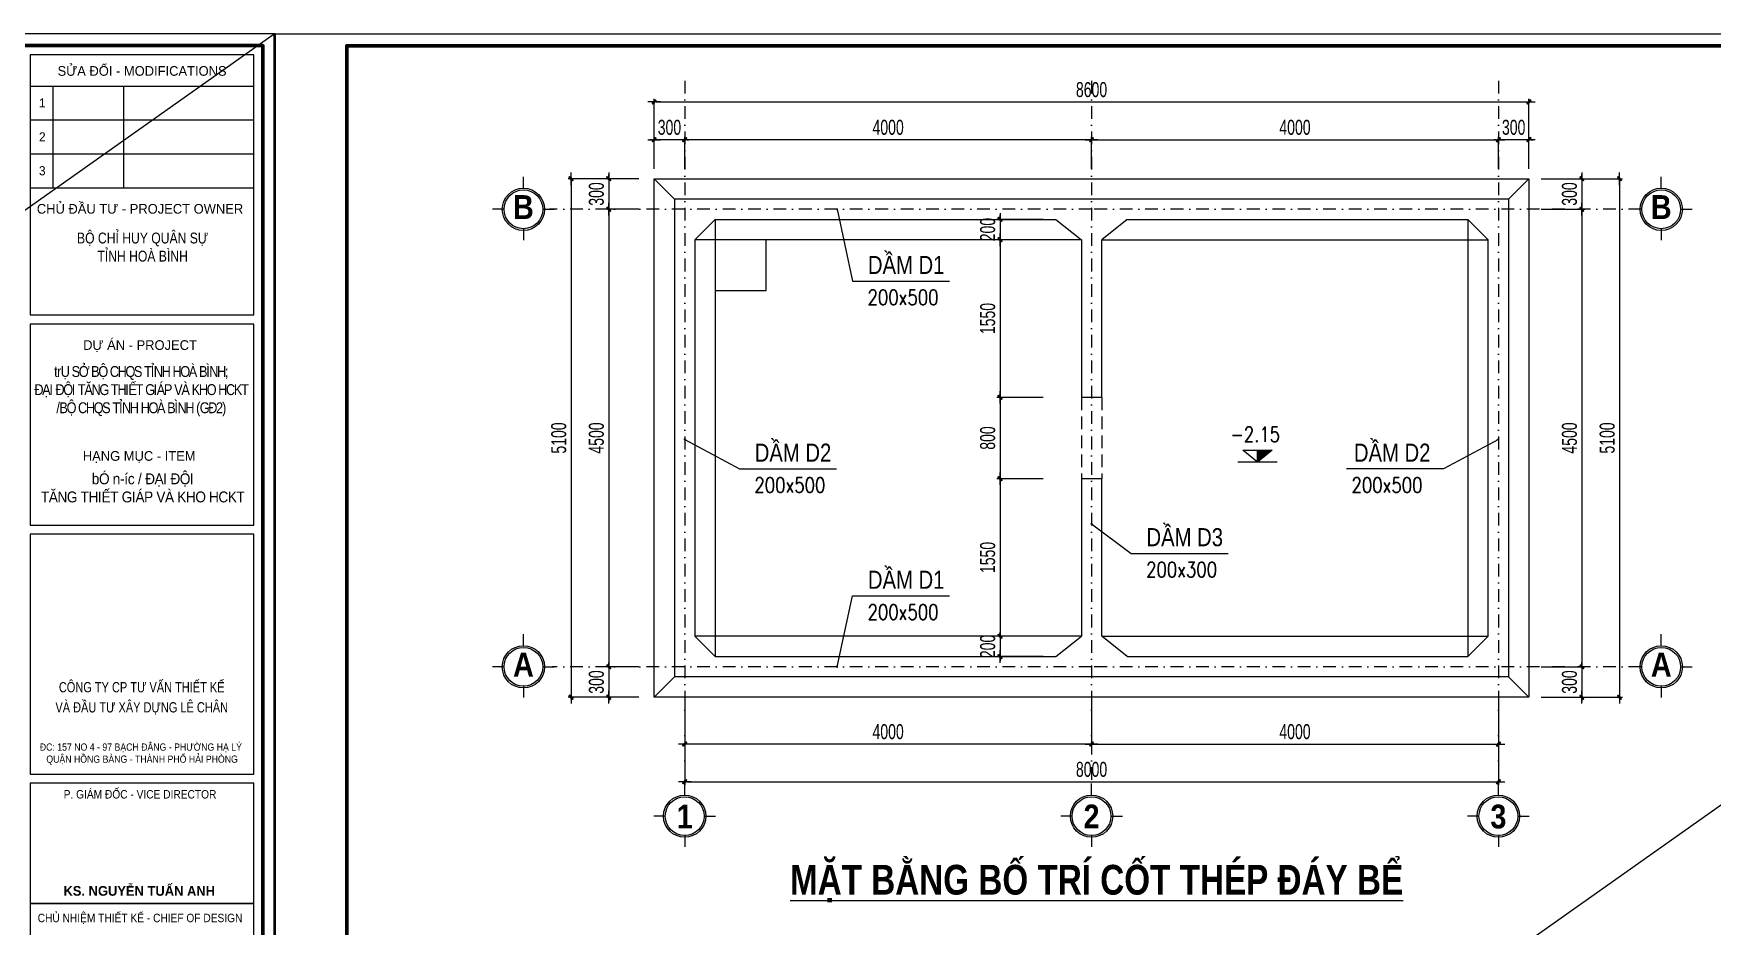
# Model space of a CAD drawing. Extents: x -192823 to 24985, y 78808 to 102574.
# Drawn here: x -117570 to -101064, y 93788 to 102570 of the extents above; entities that cross this region are included whole.
import ezdxf
from ezdxf.enums import TextEntityAlignment as Align

# ---------------------------------------------------------------- set-up
doc = ezdxf.new("R2010")
doc.units = 0
doc.header["$LTSCALE"] = 5
doc.header["$MEASUREMENT"] = 0
doc.header["$PDMODE"] = 3
doc.header["$PDSIZE"] = -5
doc.linetypes.add('DASHDOT', pattern=[1, 0.5, -0.25, 0, -0.25])
doc.linetypes.add('HIDDEN', pattern=[0.375, 0.25, -0.125])
doc.layers.get('0').update_dxf_attribs({"linetype": 'CONTINUOUS', "lineweight": 25})
doc.layers.get('DEFPOINTS').update_dxf_attribs({"linetype": 'CONTINUOUS', "lineweight": 9})
for name, color, linetype, lineweight in [('08. Net Text', 3, 'CONTINUOUS', 13), ('EG Text2', 7, 'CONTINUOUS', 20), ('ISO', 153, 'CONTINUOUS', 15), ('Khungten_LCDI', 7, 'CONTINUOUS', 25), ('KICHTHUOC', 167, 'CONTINUOUS', 15), ('LC Dim', 8, 'CONTINUOUS', 18), ('LC ISO', 153, 'CONTINUOUS', 13), ('LC MANH DUT', 35, 'HIDDEN', 5), ('LC Net manh', 239, 'CONTINUOUS', 5), ('LC Net thay', 7, 'CONTINUOUS', 25), ('LC Net truc', 79, 'DASHDOT', 13), ('LC Text1', 3, 'CONTINUOUS', 20), ('LC Text2', 7, 'CONTINUOUS', 25)]:
    doc.layers.add(name, color=color, linetype=linetype, lineweight=lineweight)
doc.layers.add('KCS_Plotter', color=11, linetype='CONTINUOUS', plot=False)
doc.styles.add('EG 1', font='')
doc.styles.add('HOATBIF', font='hoatbif.shx', dxfattribs={"width": 0.7})
doc.styles.add('Khungten', font='', dxfattribs={"width": 0.9, "height": 5000})
doc.styles.add('LC 1', font='')
doc.styles.add('LC 3', font='vnsimli.shx', dxfattribs={"width": 0.75})
doc.styles.add('LC3', font='', dxfattribs={"width": 0.8})
doc.styles.add('T1', font='Vnsimli.shx', dxfattribs={"width": 0.8})
doc.styles.add('T2', font='', dxfattribs={"width": 0.8})
doc.styles.add('Text Khung Ten', font='')
doc.styles.add('Title', font='', dxfattribs={"width": 0.8})
doc.styles.add('VNAVANTH', font='', dxfattribs={"width": 0.6})
doc.styles.get('EG 1').set_extended_font_data('.VnAvantH', bold=True)
doc.styles.get('Khungten').set_extended_font_data('.VnAvantH')
doc.styles.get('LC 1').set_extended_font_data('.VnAvantH', bold=True)
doc.styles.get('LC3').set_extended_font_data('.VnArialH', bold=True)
doc.styles.get('T2').set_extended_font_data('.VnArialH')
doc.styles.get('Text Khung Ten').set_extended_font_data('.VnAvantH')
doc.styles.get('Title').set_extended_font_data('.VnBlackH')
doc.styles.get('VNAVANTH').set_extended_font_data('.VnAvantH', bold=True)
doc.dimstyles.new('1-100(1-50)', dxfattribs={"dimscale": 59, "dimtxt": 2.5, "dimasz": 0.35, "dimexe": 0.5, "dimexo": 0, "dimgap": 0.8, "dimtad": 1, "dimdec": 0, "dimzin": 0, "dimdsep": 46, "dimtxsty": 'HOATBIF', "dimblk1": 'DOT', "dimblk2": 'DOT', "dimsah": 1, "dimcen": -1, "dimdle": 1, "dimclrd": 256, "dimclre": 256, "dimclrt": 4, "dimadec": 3, "dimazin": 2, "dimtfac": 0.333333, "dimtdec": 0, "dimtix": 1, "dimtmove": 2, "dimatfit": 3, "dimldrblk": 'DOT', "dimfxl": 1, "dimtvp": 0.833333, "dimtolj": 1, "dimtzin": 0, "dimarcsym": 0})

# ---------------------------------------------------------------- blocks, each defined once
blk = doc.blocks.new('DOT')
at = {"layer": 'KICHTHUOC'}
blk.add_line((-3, 0), (3, 0), dxfattribs=at)
at = {"layer": 'KICHTHUOC', "color": 4}
blk.add_line((-1, -1), (1, 1), dxfattribs=at)
blk.add_lwpolyline([(0.5, 1), (-1, -0.5), (-0.5, -1), (1, 0.5)], close=True, dxfattribs=at)
blk = doc.blocks.new('*D433')
at = {"layer": 'DEFPOINTS', "color": 0, "transparency": 16777216}
for p in [(-111620, 100842), (-111915, 96342), (-111620, 96342)]:
    blk.add_point(p, dxfattribs=at)
at = {"layer": 'LC Dim', "lineweight": -2, "transparency": 16777216}
for p, q in [((-111620, 100842), (-111945, 100842)), ((-111915, 100821), (-111915, 96362)), ((-111620, 96342), (-111945, 96342))]:
    blk.add_line(p, q, dxfattribs=at)
at = {"layer": 'LC Dim', "lineweight": -2, "transparency": 16777216, "xscale": 20.65, "yscale": 20.65, "zscale": 20.65}
for p, rotation in [((-111915, 100842), 90), ((-111915, 96342), 270)]:
    blk.add_blockref('DOT', p, dxfattribs=dict(at, rotation=rotation))
at = {"layer": 'LC Dim', "color": 4, "transparency": 16777216, "insert": (-112036, 98592), "char_height": 147.5, "attachment_point": 5, "rotation": 90, "style": 'HOATBIF'}
blk.add_mtext('\\A1;4500', dxfattribs=at)
blk = doc.blocks.new('*D434')
at = {"layer": 'DEFPOINTS', "color": 0, "transparency": 16777216}
for p in [(-111168, 95983), (-107168, 95983), (-111168, 95582)]:
    blk.add_point(p, dxfattribs=at)
at = {"layer": 'LC Dim', "lineweight": -2, "transparency": 16777216}
for p, q in [((-111168, 95983), (-111168, 95553)), ((-107168, 95983), (-107168, 95553)), ((-107189, 95582), (-111148, 95582))]:
    blk.add_line(p, q, dxfattribs=at)
at = {"layer": 'LC Dim', "lineweight": -2, "transparency": 16777216, "xscale": 20.65, "yscale": 20.65, "zscale": 20.65, "rotation": 180}
blk.add_blockref('DOT', (-111168, 95582), dxfattribs=at)
at = {"layer": 'LC Dim', "lineweight": -2, "transparency": 16777216, "xscale": 20.65, "yscale": 20.65, "zscale": 20.65}
blk.add_blockref('DOT', (-107168, 95582), dxfattribs=at)
at = {"layer": 'LC Dim', "color": 4, "transparency": 16777216, "insert": (-109168, 95703), "char_height": 147.5, "attachment_point": 5, "style": 'HOATBIF'}
blk.add_mtext('\\A1;4000', dxfattribs=at)
blk = doc.blocks.new('*D435')
at = {"layer": 'DEFPOINTS', "color": 0, "transparency": 16777216}
for p in [(-111168, 95983), (-103168, 95983), (-103168, 95211)]:
    blk.add_point(p, dxfattribs=at)
at = {"layer": 'LC Dim', "lineweight": -2, "transparency": 16777216}
for p, q in [((-111168, 95983), (-111168, 95181)), ((-103168, 95983), (-103168, 95181)), ((-111148, 95211), (-103189, 95211))]:
    blk.add_line(p, q, dxfattribs=at)
at = {"layer": 'LC Dim', "lineweight": -2, "transparency": 16777216, "xscale": 20.65, "yscale": 20.65, "zscale": 20.65, "rotation": 180}
blk.add_blockref('DOT', (-111168, 95211), dxfattribs=at)
at = {"layer": 'LC Dim', "lineweight": -2, "transparency": 16777216, "xscale": 20.65, "yscale": 20.65, "zscale": 20.65}
blk.add_blockref('DOT', (-103168, 95211), dxfattribs=at)
at = {"layer": 'LC Dim', "color": 4, "transparency": 16777216, "insert": (-107168, 95332), "char_height": 147.5, "attachment_point": 5, "style": 'HOATBIF'}
blk.add_mtext('\\A1;8000', dxfattribs=at)
blk = doc.blocks.new('ha tang Nui Beo')
at = {"layer": 'DEFPOINTS', "lineweight": 0}
blk.add_lwpolyline([(-1200, -14850), (-1200, 14850), (40800, 14850), (40800, -14850)], close=True, dxfattribs=at)
at = {"layer": 'Khungten_LCDI', "color": 5, "lineweight": 60}
blk.add_lwpolyline([(0, -14650), (0, 14650), (40600, 14650), (40600, -14650)], close=True, dxfattribs=at)
at = {"color": 7, "style": 'Khungten', "width": 0.8}
for tag, p in [('REVISION', (39499, -10746)), ('NGAYHT', (39546, -11609))]:
    blk.add_attdef(tag, text='', height=200, dxfattribs=at).set_placement(p, align=Align.CENTER)
at = {"layer": 'LC Text1', "style": 'Title', "width": 1.485915}
for tag, p, p2 in [('TENBANVE1', (36913, -8886), (40339, -8886)), ('TENBANVE2', (36913, -9562), (40339, -9562))]:
    blk.add_attdef(tag, text='', height=250, dxfattribs=at).set_placement(p, p2, align=Align.FIT)
at = {"layer": 'LC Text1', "style": 'Title', "width": 0.7}
blk.add_attdef('SOBANVE', text='', height=250, dxfattribs=at).set_placement((39562, -13896), align=Align.CENTER)
blk = doc.blocks.new('*D436')
at = {"layer": 'DEFPOINTS', "color": 0, "transparency": 16777216}
for p in [(-107168, 95983), (-103168, 95983), (-103168, 95582)]:
    blk.add_point(p, dxfattribs=at)
at = {"layer": 'LC Dim', "lineweight": -2, "transparency": 16777216}
for p, q in [((-107168, 95983), (-107168, 95553)), ((-103168, 95983), (-103168, 95553)), ((-107148, 95582), (-103189, 95582))]:
    blk.add_line(p, q, dxfattribs=at)
at = {"layer": 'LC Dim', "lineweight": -2, "transparency": 16777216, "xscale": 20.65, "yscale": 20.65, "zscale": 20.65, "rotation": 180}
blk.add_blockref('DOT', (-107168, 95582), dxfattribs=at)
at = {"layer": 'LC Dim', "lineweight": -2, "transparency": 16777216, "xscale": 20.65, "yscale": 20.65, "zscale": 20.65}
blk.add_blockref('DOT', (-103168, 95582), dxfattribs=at)
at = {"layer": 'LC Dim', "color": 4, "transparency": 16777216, "insert": (-105168, 95703), "char_height": 147.5, "attachment_point": 5, "style": 'HOATBIF'}
blk.add_mtext('\\A1;4000', dxfattribs=at)
blk = doc.blocks.new('TTRUC')
at = {"layer": 'ISO'}
for p, q in [((0, 6.95), (0, 10.71)), ((-6.37, 0), (-10.13, 0)), ((6.37, 0), (10.13, 0)), ((0, -6.37), (0, -10.13))]:
    blk.add_line(p, q, dxfattribs=at)
blk.add_circle((0, 0), 6.37, dxfattribs=at)
at = {"layer": 'KICHTHUOC'}
blk.add_circle((0, 0), 6.95, dxfattribs=at)
blk = doc.blocks.new('Caodo1')
at = {"layer": 'LC Text1'}
blk.add_hatch(color=4, dxfattribs=at).paths.add_polyline_path([(0, 200), (0, 0), (243, 200)])
at = {"layer": 'LC Text1', "color": 4}
for p, q in [((324, 0), (-324, 0)), ((0, 0), (0, 200))]:
    blk.add_line(p, q, dxfattribs=at)
blk.add_lwpolyline([(-243, 200), (243, 200), (0, 0), (0, 0)], close=True, dxfattribs=at)
at = {"layer": 'LC Text1', "color": 4, "style": 'T1', "width": 0.8}
blk.add_attdef('%%P0,00', text='', height=250, dxfattribs=at).set_placement((-39, 460), align=Align.MIDDLE_CENTER)
blk = doc.blocks.new('*D437')
at = {"layer": 'DEFPOINTS', "color": 0, "transparency": 16777216}
for p in [(-111168, 101526), (-111168, 101239), (-107168, 101239)]:
    blk.add_point(p, dxfattribs=at)
at = {"layer": 'LC Dim', "lineweight": -2, "transparency": 16777216}
for p, q in [((-111168, 101239), (-111168, 101555)), ((-107189, 101526), (-111148, 101526)), ((-107168, 101239), (-107168, 101555))]:
    blk.add_line(p, q, dxfattribs=at)
at = {"layer": 'LC Dim', "lineweight": -2, "transparency": 16777216, "xscale": 20.65, "yscale": 20.65, "zscale": 20.65, "rotation": 180}
blk.add_blockref('DOT', (-111168, 101526), dxfattribs=at)
at = {"layer": 'LC Dim', "lineweight": -2, "transparency": 16777216, "xscale": 20.65, "yscale": 20.65, "zscale": 20.65}
blk.add_blockref('DOT', (-107168, 101526), dxfattribs=at)
at = {"layer": 'LC Dim', "color": 4, "transparency": 16777216, "insert": (-109168, 101647), "char_height": 147.5, "attachment_point": 5, "style": 'HOATBIF'}
blk.add_mtext('\\A1;4000', dxfattribs=at)
blk = doc.blocks.new('*D438')
at = {"layer": 'DEFPOINTS', "color": 0, "transparency": 16777216}
for p in [(-102868, 101897), (-111468, 101239), (-102868, 101239)]:
    blk.add_point(p, dxfattribs=at)
at = {"layer": 'LC Dim', "lineweight": -2, "transparency": 16777216}
for p, q in [((-111468, 101239), (-111468, 101927)), ((-111448, 101897), (-102889, 101897)), ((-102868, 101239), (-102868, 101927))]:
    blk.add_line(p, q, dxfattribs=at)
at = {"layer": 'LC Dim', "lineweight": -2, "transparency": 16777216, "xscale": 20.65, "yscale": 20.65, "zscale": 20.65, "rotation": 180}
blk.add_blockref('DOT', (-111468, 101897), dxfattribs=at)
at = {"layer": 'LC Dim', "lineweight": -2, "transparency": 16777216, "xscale": 20.65, "yscale": 20.65, "zscale": 20.65}
blk.add_blockref('DOT', (-102868, 101897), dxfattribs=at)
at = {"layer": 'LC Dim', "color": 4, "transparency": 16777216, "insert": (-107168, 102018), "char_height": 147.5, "attachment_point": 5, "style": 'HOATBIF'}
blk.add_mtext('\\A1;8600', dxfattribs=at)
blk = doc.blocks.new('*D439')
at = {"layer": 'DEFPOINTS', "color": 0, "transparency": 16777216}
for p in [(-103168, 101526), (-107168, 101239), (-103168, 101239)]:
    blk.add_point(p, dxfattribs=at)
at = {"layer": 'LC Dim', "lineweight": -2, "transparency": 16777216}
for p, q in [((-107168, 101239), (-107168, 101555)), ((-107148, 101526), (-103189, 101526)), ((-103168, 101239), (-103168, 101555))]:
    blk.add_line(p, q, dxfattribs=at)
at = {"layer": 'LC Dim', "lineweight": -2, "transparency": 16777216, "xscale": 20.65, "yscale": 20.65, "zscale": 20.65, "rotation": 180}
blk.add_blockref('DOT', (-107168, 101526), dxfattribs=at)
at = {"layer": 'LC Dim', "lineweight": -2, "transparency": 16777216, "xscale": 20.65, "yscale": 20.65, "zscale": 20.65}
blk.add_blockref('DOT', (-103168, 101526), dxfattribs=at)
at = {"layer": 'LC Dim', "color": 4, "transparency": 16777216, "insert": (-105168, 101647), "char_height": 147.5, "attachment_point": 5, "style": 'HOATBIF'}
blk.add_mtext('\\A1;4000', dxfattribs=at)
blk = doc.blocks.new('TIEUDE1')
at = {"layer": 'EG Text2', "color": 7, "style": 'EG 1'}
blk.add_attdef('TIªU§Ò', text='', height=5, dxfattribs=at).set_placement((0, 0), align=Align.BOTTOM_CENTER)
blk.add_attdef('TL', text='', height=3, dxfattribs=at).set_placement((0, -2), align=Align.TOP_CENTER)
blk = doc.blocks.new('*D440')
at = {"layer": 'DEFPOINTS', "color": 0, "transparency": 16777216}
for p in [(-111620, 96342), (-111915, 96042), (-111620, 96042)]:
    blk.add_point(p, dxfattribs=at)
at = {"layer": 'LC Dim', "lineweight": -2, "transparency": 16777216}
for p, q in [((-111620, 96342), (-111945, 96342)), ((-111915, 96362), (-111915, 96383)), ((-111915, 96342), (-111915, 96042)), ((-111620, 96042), (-111945, 96042)), ((-111915, 96021), (-111915, 96000))]:
    blk.add_line(p, q, dxfattribs=at)
at = {"layer": 'LC Dim', "lineweight": -2, "transparency": 16777216, "xscale": 20.65, "yscale": 20.65, "zscale": 20.65}
for p, rotation in [((-111915, 96342), 270), ((-111915, 96042), 90)]:
    blk.add_blockref('DOT', p, dxfattribs=dict(at, rotation=rotation))
at = {"layer": 'LC Dim', "color": 4, "transparency": 16777216, "insert": (-112036, 96192), "char_height": 147.5, "attachment_point": 5, "rotation": 90, "style": 'HOATBIF'}
blk.add_mtext('\\A1;300', dxfattribs=at)
blk = doc.blocks.new('*D441')
at = {"layer": 'DEFPOINTS', "color": 0, "transparency": 16777216}
for p in [(-111620, 101142), (-111915, 100842), (-111620, 100842)]:
    blk.add_point(p, dxfattribs=at)
at = {"layer": 'LC Dim', "lineweight": -2, "transparency": 16777216}
for p, q in [((-111915, 101162), (-111915, 101183)), ((-111620, 101142), (-111945, 101142)), ((-111915, 101142), (-111915, 100842)), ((-111620, 100842), (-111945, 100842)), ((-111915, 100821), (-111915, 100800))]:
    blk.add_line(p, q, dxfattribs=at)
at = {"layer": 'LC Dim', "lineweight": -2, "transparency": 16777216, "xscale": 20.65, "yscale": 20.65, "zscale": 20.65}
for p, rotation in [((-111915, 101142), 270), ((-111915, 100842), 90)]:
    blk.add_blockref('DOT', p, dxfattribs=dict(at, rotation=rotation))
at = {"layer": 'LC Dim', "color": 4, "transparency": 16777216, "insert": (-112036, 100992), "char_height": 147.5, "attachment_point": 5, "rotation": 90, "style": 'HOATBIF'}
blk.add_mtext('\\A1;300', dxfattribs=at)
blk = doc.blocks.new('*D442')
at = {"layer": 'DEFPOINTS', "color": 0, "transparency": 16777216}
for p in [(-111620, 101142), (-112285, 96042), (-111620, 96042)]:
    blk.add_point(p, dxfattribs=at)
at = {"layer": 'LC Dim', "lineweight": -2, "transparency": 16777216}
for p, q in [((-111620, 101142), (-112315, 101142)), ((-112285, 101121), (-112285, 96062)), ((-111620, 96042), (-112315, 96042))]:
    blk.add_line(p, q, dxfattribs=at)
at = {"layer": 'LC Dim', "lineweight": -2, "transparency": 16777216, "xscale": 20.65, "yscale": 20.65, "zscale": 20.65}
for p, rotation in [((-112285, 101142), 90), ((-112285, 96042), 270)]:
    blk.add_blockref('DOT', p, dxfattribs=dict(at, rotation=rotation))
at = {"layer": 'LC Dim', "color": 4, "transparency": 16777216, "insert": (-112406, 98592), "char_height": 147.5, "attachment_point": 5, "rotation": 90, "style": 'HOATBIF'}
blk.add_mtext('\\A1;5100', dxfattribs=at)
blk = doc.blocks.new('*D443')
at = {"layer": 'DEFPOINTS', "color": 0, "transparency": 16777216}
for p in [(-102747, 100842), (-102747, 96342), (-102348, 96342)]:
    blk.add_point(p, dxfattribs=at)
at = {"layer": 'LC Dim', "lineweight": -2, "transparency": 16777216}
for p, q in [((-102747, 100842), (-102318, 100842)), ((-102348, 100821), (-102348, 96362)), ((-102747, 96342), (-102318, 96342))]:
    blk.add_line(p, q, dxfattribs=at)
at = {"layer": 'LC Dim', "lineweight": -2, "transparency": 16777216, "xscale": 20.65, "yscale": 20.65, "zscale": 20.65}
for p, rotation in [((-102348, 100842), 90), ((-102348, 96342), 270)]:
    blk.add_blockref('DOT', p, dxfattribs=dict(at, rotation=rotation))
at = {"layer": 'LC Dim', "color": 4, "transparency": 16777216, "insert": (-102469, 98592), "char_height": 147.5, "attachment_point": 5, "rotation": 90, "style": 'HOATBIF'}
blk.add_mtext('\\A1;4500', dxfattribs=at)
blk = doc.blocks.new('*D444')
at = {"layer": 'DEFPOINTS', "color": 0, "transparency": 16777216}
for p in [(-102747, 96342), (-102747, 96042), (-102348, 96042)]:
    blk.add_point(p, dxfattribs=at)
at = {"layer": 'LC Dim', "lineweight": -2, "transparency": 16777216}
for p, q in [((-102747, 96342), (-102318, 96342)), ((-102348, 96362), (-102348, 96383)), ((-102348, 96342), (-102348, 96042)), ((-102747, 96042), (-102318, 96042)), ((-102348, 96021), (-102348, 96000))]:
    blk.add_line(p, q, dxfattribs=at)
at = {"layer": 'LC Dim', "lineweight": -2, "transparency": 16777216, "xscale": 20.65, "yscale": 20.65, "zscale": 20.65}
for p, rotation in [((-102348, 96342), 270), ((-102348, 96042), 90)]:
    blk.add_blockref('DOT', p, dxfattribs=dict(at, rotation=rotation))
at = {"layer": 'LC Dim', "color": 4, "transparency": 16777216, "insert": (-102469, 96192), "char_height": 147.5, "attachment_point": 5, "rotation": 90, "style": 'HOATBIF'}
blk.add_mtext('\\A1;300', dxfattribs=at)
blk = doc.blocks.new('*D445')
at = {"layer": 'DEFPOINTS', "color": 0, "transparency": 16777216}
for p in [(-102747, 101142), (-102747, 100842), (-102348, 100842)]:
    blk.add_point(p, dxfattribs=at)
at = {"layer": 'LC Dim', "lineweight": -2, "transparency": 16777216}
for p, q in [((-102348, 101162), (-102348, 101183)), ((-102747, 101142), (-102318, 101142)), ((-102348, 101142), (-102348, 100842)), ((-102747, 100842), (-102318, 100842)), ((-102348, 100821), (-102348, 100800))]:
    blk.add_line(p, q, dxfattribs=at)
at = {"layer": 'LC Dim', "lineweight": -2, "transparency": 16777216, "xscale": 20.65, "yscale": 20.65, "zscale": 20.65}
for p, rotation in [((-102348, 101142), 270), ((-102348, 100842), 90)]:
    blk.add_blockref('DOT', p, dxfattribs=dict(at, rotation=rotation))
at = {"layer": 'LC Dim', "color": 4, "transparency": 16777216, "insert": (-102469, 100992), "char_height": 147.5, "attachment_point": 5, "rotation": 90, "style": 'HOATBIF'}
blk.add_mtext('\\A1;300', dxfattribs=at)
blk = doc.blocks.new('*D446')
at = {"layer": 'DEFPOINTS', "color": 0, "transparency": 16777216}
for p in [(-102747, 101142), (-102747, 96042), (-101977, 96042)]:
    blk.add_point(p, dxfattribs=at)
at = {"layer": 'LC Dim', "lineweight": -2, "transparency": 16777216}
for p, q in [((-102747, 101142), (-101948, 101142)), ((-101977, 101121), (-101977, 96062)), ((-102747, 96042), (-101948, 96042))]:
    blk.add_line(p, q, dxfattribs=at)
at = {"layer": 'LC Dim', "lineweight": -2, "transparency": 16777216, "xscale": 20.65, "yscale": 20.65, "zscale": 20.65}
for p, rotation in [((-101977, 101142), 90), ((-101977, 96042), 270)]:
    blk.add_blockref('DOT', p, dxfattribs=dict(at, rotation=rotation))
at = {"layer": 'LC Dim', "color": 4, "transparency": 16777216, "insert": (-102098, 98592), "char_height": 147.5, "attachment_point": 5, "rotation": 90, "style": 'HOATBIF'}
blk.add_mtext('\\A1;5100', dxfattribs=at)
blk = doc.blocks.new('*D447')
at = {"layer": 'DEFPOINTS', "color": 0, "transparency": 16777216}
for p in [(-111468, 101526), (-111468, 101239), (-111168, 101239)]:
    blk.add_point(p, dxfattribs=at)
at = {"layer": 'LC Dim', "lineweight": -2, "transparency": 16777216}
for p, q in [((-111489, 101526), (-111510, 101526)), ((-111468, 101239), (-111468, 101555)), ((-111168, 101526), (-111468, 101526)), ((-111168, 101239), (-111168, 101555)), ((-111148, 101526), (-111127, 101526))]:
    blk.add_line(p, q, dxfattribs=at)
at = {"layer": 'LC Dim', "lineweight": -2, "transparency": 16777216, "xscale": 20.65, "yscale": 20.65, "zscale": 20.65}
blk.add_blockref('DOT', (-111468, 101526), dxfattribs=at)
at = {"layer": 'LC Dim', "lineweight": -2, "transparency": 16777216, "xscale": 20.65, "yscale": 20.65, "zscale": 20.65, "rotation": 180}
blk.add_blockref('DOT', (-111168, 101526), dxfattribs=at)
at = {"layer": 'LC Dim', "color": 4, "transparency": 16777216, "insert": (-111318, 101647), "char_height": 147.5, "attachment_point": 5, "style": 'HOATBIF'}
blk.add_mtext('\\A1;300', dxfattribs=at)
blk = doc.blocks.new('*D448')
at = {"layer": 'DEFPOINTS', "color": 0, "transparency": 16777216}
for p in [(-103168, 101526), (-103168, 101239), (-102868, 101239)]:
    blk.add_point(p, dxfattribs=at)
at = {"layer": 'LC Dim', "lineweight": -2, "transparency": 16777216}
for p, q in [((-103189, 101526), (-103210, 101526)), ((-103168, 101239), (-103168, 101555)), ((-102868, 101526), (-103168, 101526)), ((-102868, 101239), (-102868, 101555)), ((-102848, 101526), (-102827, 101526))]:
    blk.add_line(p, q, dxfattribs=at)
at = {"layer": 'LC Dim', "lineweight": -2, "transparency": 16777216, "xscale": 20.65, "yscale": 20.65, "zscale": 20.65}
blk.add_blockref('DOT', (-103168, 101526), dxfattribs=at)
at = {"layer": 'LC Dim', "lineweight": -2, "transparency": 16777216, "xscale": 20.65, "yscale": 20.65, "zscale": 20.65, "rotation": 180}
blk.add_blockref('DOT', (-102868, 101526), dxfattribs=at)
at = {"layer": 'LC Dim', "color": 4, "transparency": 16777216, "insert": (-103018, 101647), "char_height": 147.5, "attachment_point": 5, "style": 'HOATBIF'}
blk.add_mtext('\\A1;300', dxfattribs=at)
blk = doc.blocks.new('*D455')
at = {"layer": 'DEFPOINTS', "color": 0, "transparency": 16777216}
for p in [(-107644, 100542), (-108068, 98992), (-107644, 98992)]:
    blk.add_point(p, dxfattribs=at)
at = {"layer": 'LC Dim', "lineweight": -2, "transparency": 16777216}
for p, q in [((-107644, 100542), (-108098, 100542)), ((-108068, 100521), (-108068, 99012)), ((-107644, 98992), (-108098, 98992))]:
    blk.add_line(p, q, dxfattribs=at)
at = {"layer": 'LC Dim', "lineweight": -2, "transparency": 16777216, "xscale": 20.65, "yscale": 20.65, "zscale": 20.65}
for p, rotation in [((-108068, 100542), 90), ((-108068, 98992), 270)]:
    blk.add_blockref('DOT', p, dxfattribs=dict(at, rotation=rotation))
at = {"layer": 'LC Dim', "color": 4, "transparency": 16777216, "insert": (-108189, 99767), "char_height": 147.5, "attachment_point": 5, "rotation": 90, "style": 'HOATBIF'}
blk.add_mtext('\\A1;1550', dxfattribs=at)
blk = doc.blocks.new('*D456')
at = {"layer": 'DEFPOINTS', "color": 0, "transparency": 16777216}
for p in [(-107644, 98992), (-108068, 98192), (-107644, 98192)]:
    blk.add_point(p, dxfattribs=at)
at = {"layer": 'LC Dim', "lineweight": -2, "transparency": 16777216}
for p, q in [((-107644, 98992), (-108098, 98992)), ((-108068, 98971), (-108068, 98212)), ((-107644, 98192), (-108098, 98192))]:
    blk.add_line(p, q, dxfattribs=at)
at = {"layer": 'LC Dim', "lineweight": -2, "transparency": 16777216, "xscale": 20.65, "yscale": 20.65, "zscale": 20.65}
for p, rotation in [((-108068, 98992), 90), ((-108068, 98192), 270)]:
    blk.add_blockref('DOT', p, dxfattribs=dict(at, rotation=rotation))
at = {"layer": 'LC Dim', "color": 4, "transparency": 16777216, "insert": (-108189, 98592), "char_height": 147.5, "attachment_point": 5, "rotation": 90, "style": 'HOATBIF'}
blk.add_mtext('\\A1;800', dxfattribs=at)
blk = doc.blocks.new('*D457')
at = {"layer": 'DEFPOINTS', "color": 0, "transparency": 16777216}
for p in [(-107644, 98192), (-108068, 96642), (-107644, 96642)]:
    blk.add_point(p, dxfattribs=at)
at = {"layer": 'LC Dim', "lineweight": -2, "transparency": 16777216}
for p, q in [((-107644, 98192), (-108098, 98192)), ((-108068, 98171), (-108068, 96662)), ((-107644, 96642), (-108098, 96642))]:
    blk.add_line(p, q, dxfattribs=at)
at = {"layer": 'LC Dim', "lineweight": -2, "transparency": 16777216, "xscale": 20.65, "yscale": 20.65, "zscale": 20.65}
for p, rotation in [((-108068, 98192), 90), ((-108068, 96642), 270)]:
    blk.add_blockref('DOT', p, dxfattribs=dict(at, rotation=rotation))
at = {"layer": 'LC Dim', "color": 4, "transparency": 16777216, "insert": (-108189, 97417), "char_height": 147.5, "attachment_point": 5, "rotation": 90, "style": 'HOATBIF'}
blk.add_mtext('\\A1;1550', dxfattribs=at)
blk = doc.blocks.new('*D463')
at = {"layer": 'DEFPOINTS', "color": 0, "transparency": 16777216}
for p in [(-107644, 100742), (-108068, 100542), (-107644, 100542)]:
    blk.add_point(p, dxfattribs=at)
at = {"layer": 'LC Dim', "lineweight": -2, "transparency": 16777216}
for p, q in [((-107644, 100742), (-108098, 100742)), ((-108068, 100762), (-108068, 100783)), ((-108068, 100742), (-108068, 100542)), ((-107644, 100542), (-108098, 100542)), ((-108068, 100521), (-108068, 100500))]:
    blk.add_line(p, q, dxfattribs=at)
at = {"layer": 'LC Dim', "lineweight": -2, "transparency": 16777216, "xscale": 20.65, "yscale": 20.65, "zscale": 20.65}
for p, rotation in [((-108068, 100742), 270), ((-108068, 100542), 90)]:
    blk.add_blockref('DOT', p, dxfattribs=dict(at, rotation=rotation))
at = {"layer": 'LC Dim', "color": 4, "transparency": 16777216, "insert": (-108189, 100642), "char_height": 147.5, "attachment_point": 5, "rotation": 90, "style": 'HOATBIF'}
blk.add_mtext('\\A1;200', dxfattribs=at)
blk = doc.blocks.new('*D464')
at = {"layer": 'DEFPOINTS', "color": 0, "transparency": 16777216}
for p in [(-107644, 96642), (-108068, 96442), (-107644, 96442)]:
    blk.add_point(p, dxfattribs=at)
at = {"layer": 'LC Dim', "lineweight": -2, "transparency": 16777216}
for p, q in [((-107644, 96642), (-108098, 96642)), ((-108068, 96662), (-108068, 96683)), ((-108068, 96642), (-108068, 96442)), ((-107644, 96442), (-108098, 96442)), ((-108068, 96421), (-108068, 96400))]:
    blk.add_line(p, q, dxfattribs=at)
at = {"layer": 'LC Dim', "lineweight": -2, "transparency": 16777216, "xscale": 20.65, "yscale": 20.65, "zscale": 20.65}
for p, rotation in [((-108068, 96642), 270), ((-108068, 96442), 90)]:
    blk.add_blockref('DOT', p, dxfattribs=dict(at, rotation=rotation))
at = {"layer": 'LC Dim', "color": 4, "transparency": 16777216, "insert": (-108189, 96542), "char_height": 147.5, "attachment_point": 5, "rotation": 90, "style": 'HOATBIF'}
blk.add_mtext('\\A1;200', dxfattribs=at)
blk = doc.blocks.new('lcdi dien')
at = {"layer": 'DEFPOINTS', "lineweight": 0}
blk.add_lwpolyline([(-1200, -14850), (-1200, 14850), (40800, 14850), (40800, -14850)], close=True, dxfattribs=at)
at = {"layer": 'Khungten_LCDI', "color": 5, "lineweight": 25}
blk.add_line((40600, -14650), (40600, 14650), dxfattribs=at)
at = {"layer": 'Khungten_LCDI', "color": 9, "lineweight": 15}
for p, q in [((36750, 13981), (40450, 13981)), ((37123, 13981), (37123, 12297)), ((38293, 13981), (38293, 12297)), ((36750, 13420), (40450, 13420)), ((36750, 12858), (40450, 12858)), ((36750, 12297), (40450, 12297))]:
    blk.add_line(p, q, dxfattribs=at)
at = {"layer": 'Khungten_LCDI', "color": 5, "lineweight": 60}
blk.add_lwpolyline([(0, -14650), (0, 14650), (40600, 14650), (40600, -14650)], close=True, dxfattribs=at)
at = {"layer": 'Khungten_LCDI', "color": 9, "lineweight": 15}
for points in [[(36750, 10190), (40450, 10190), (40450, 14500), (36750, 14500)], [(36750, 6712), (40450, 6712), (40450, 10040), (36750, 10040)], [(36750, 2587), (40450, 2587), (40450, 6562), (36750, 6562)], [(36750, 446), (40450, 446), (40450, 2437), (36750, 2437)], [(36750, -1522), (40450, -1522), (40450, 446), (36750, 446)]]:
    blk.add_lwpolyline(points, close=True, dxfattribs=at)
at = {"color": 7}
for s, style, p in [('söa ®æi - modifications', 'Khungten', (38600, 14151)), ('chñ ®Çu t\xad - project owner', 'Khungten', (38566, 11868)), ('dù ¸n - project', 'Khungten', (38566, 9612)), ('h¹ng môc - item', 'Khungten', (38552, 7776)), ('ks. nguyÔn tuÊn anh', 'VNAVANTH', (38553, 574))]:
    blk.add_text(s, height=160, dxfattribs=dict(at, style=style)).set_placement(p, align=Align.CENTER)
for s, height, style, width, p in [('c«ng ty cp t\xad vÊn thiÕt kÕ', 170, 'Title', 0.8, (38594, 3942)), ('vµ ®Çu t\xad x©y dùng lª ch©n', 170, 'Title', 0.8, (38594, 3609)), ('P. gi¸m ®èc - VICE director', 140, 'Khungten', 0.9, (38566, 2184)), ('chñ nhiÖm thiÕt kÕ - chief of design', 140, 'Khungten', 0.9, (38566, 136))]:
    blk.add_text(s, height=height, dxfattribs=dict(at, style=style, width=width)).set_placement(p, align=Align.CENTER)
at = {"color": 4, "char_height": 180, "attachment_point": 5, "style": 'Khungten'}
for s, insert, width in [('{\\f.VnArialH|b0|i0|c0|p34;\\W0.8;Bé CHØ HUY QU¢N Sù TØNH HOµ B×NH}', (38609, 11313), 2315.24), ('{\\f.VnArialH|b0|i0|c0|p34;\\W0.84;\\T0.85;tr\\fArial|b0|i0|c0|p34;Ụ SỞ BỘ CHQS TỈNH HOÀ BÌNH; \\PĐẠI ĐỘI TĂNG THIẾT GIÁP VÀ KHO HCKT\\P/BỘ CHQS TỈNH HOÀ BÌNH (GĐ2)}', (38582, 8927), 4307.88), ('{\\f.VnArialH|b0|i0|c0|p34;\\T0.95;bÓ n\xadíc / \\fArial|b0|i0|c0|p34;ĐẠI ĐỘI \\PTĂNG THIẾT GIÁP VÀ KHO HCKT}', (38609, 7326), 3815.43)]:
    blk.add_mtext(s, dxfattribs=dict(at, insert=insert, width=width))
at = {"color": 7, "insert": (38600, 3096), "char_height": 120, "attachment_point": 2, "style": 'Khungten'}
blk.add_mtext_dynamic_manual_height_columns('\\pxqc;{\\W0.9;®c: 157 no 4 - 97 b¹ch ®»ng - ph\xadêng h¹ lý   quËn hång bµng - thµnh phè h¶i phßng }', width=3421.65, gutter_width=25, heights=[0], dxfattribs=at)
at = {"color": 7, "style": 'Khungten', "width": 0.8}
for tag, p in [('REVISION', (39499, -10746)), ('NGAYHT', (39546, -11609))]:
    blk.add_attdef(tag, text='', height=200, dxfattribs=at).set_placement(p, align=Align.CENTER)
at = {"layer": '08. Net Text', "color": 7, "style": 'Text Khung Ten'}
blk.add_text('1', height=150, dxfattribs=at).set_placement((36892, 13627))
at = {"layer": '08. Net Text', "color": 7, "ltscale": 2, "style": 'Text Khung Ten'}
for s, p in [('2', (36892, 13065)), ('3', (36892, 12504))]:
    blk.add_text(s, height=150, dxfattribs=at).set_placement(p)
at = {"layer": 'LC Text1', "style": 'Title', "width": 1.485915}
for tag, p, p2 in [('TENBANVE1', (36913, -8886), (40339, -8886)), ('TENBANVE2', (36913, -9562), (40339, -9562))]:
    blk.add_attdef(tag, text='', height=250, dxfattribs=at).set_placement(p, p2, align=Align.FIT)
at = {"layer": 'LC Text1', "style": 'Title', "width": 0.7}
blk.add_attdef('SOBANVE', text='', height=250, dxfattribs=at).set_placement((39562, -13896), align=Align.CENTER)

msp = doc.modelspace()

# ---------------------------------------------------------------- linework, layer by layer
at = {"layer": 'KCS_Plotter'}
for p, q in [((-140149.1, 84928.2), (-115203.6, 102568.2)), ((-115203.6, 84928.2), (-90258.2, 102568.2))]:
    msp.add_line(p, q, dxfattribs=at)
at = {"layer": 'LC MANH DUT', "ltscale": 100}
for p, q in [((-107268.3, 98991.5), (-107268.3, 98191.5)), ((-107068.3, 98991.5), (-107068.3, 98191.5))]:
    msp.add_line(p, q, dxfattribs=at)
at = {"layer": 'LC Net manh'}
for p, q in [((-111268.3, 100941.5), (-111468.3, 101141.5)), ((-102868.3, 101141.5), (-103068.3, 100941.5)), ((-110868.3, 100741.5), (-110868.3, 96441.5)), ((-103468.3, 100741.5), (-103468.3, 96441.5)), ((-107268.3, 100541.5), (-111068.3, 100541.5)), ((-107068.3, 100541.5), (-103268.3, 100541.5)), ((-107268.3, 96641.5), (-111068.3, 96641.5)), ((-107068.3, 96641.5), (-103268.3, 96641.5)), ((-111268.3, 96241.5), (-111468.3, 96041.5)), ((-103068.3, 96241.5), (-102868.3, 96041.5))]:
    msp.add_line(p, q, dxfattribs=at)
at = {"layer": 'LC Net manh', "elevation": 0}
for points in [[(-107168.3, 96041.5), (-111468.3, 96041.5), (-111468.3, 101141.5), (-107168.3, 101141.5)], [(-107168.3, 101141.5), (-102868.3, 101141.5), (-102868.3, 96041.5), (-107168.3, 96041.5)]]:
    msp.add_lwpolyline(points, dxfattribs=at)
msp.add_lwpolyline([(-110868.3, 100541.5), (-110868.3, 100041.5), (-110368.3, 100041.5), (-110368.3, 100541.5)], close=True, dxfattribs=at)
at = {"layer": 'LC Net thay'}
for p, q in [((-107168.3, 100941.5), (-111268.3, 100941.5)), ((-111268.3, 100941.5), (-111268.3, 96241.5)), ((-103068.3, 100941.5), (-107168.3, 100941.5)), ((-103068.3, 100941.5), (-103068.3, 96241.5)), ((-110868.3, 100741.5), (-111068.3, 100541.5)), ((-110868.3, 100741.5), (-107518.3, 100741.5)), ((-107518.3, 100741.5), (-107268.3, 100541.5)), ((-106818.3, 100741.5), (-107068.3, 100541.5)), ((-106818.3, 100741.5), (-103468.3, 100741.5)), ((-103468.3, 100741.5), (-103268.3, 100541.5)), ((-111068.3, 100541.5), (-111068.3, 96641.5)), ((-107268.3, 100541.5), (-107268.3, 98991.5)), ((-107068.3, 98991.5), (-107068.3, 100541.5)), ((-103268.3, 96641.5), (-103268.3, 100541.5)), ((-107168.3, 98991.5), (-107268.3, 98991.5)), ((-107068.3, 98991.5), (-107168.3, 98991.5)), ((-107268.3, 98191.5), (-107268.3, 96641.5)), ((-107168.3, 98191.5), (-107268.3, 98191.5)), ((-107068.3, 98191.5), (-107168.3, 98191.5)), ((-107068.3, 96641.5), (-107068.3, 98191.5)), ((-111068.3, 96641.5), (-110868.3, 96441.5)), ((-107518.3, 96441.5), (-107268.3, 96641.5)), ((-106818.3, 96441.5), (-107068.3, 96641.5)), ((-103268.3, 96641.5), (-103468.3, 96441.5)), ((-110868.3, 96441.5), (-107518.3, 96441.5)), ((-106818.3, 96441.5), (-103468.3, 96441.5)), ((-107168.3, 96241.5), (-111268.3, 96241.5)), ((-103068.3, 96241.5), (-107168.3, 96241.5))]:
    msp.add_line(p, q, dxfattribs=at)
at = {"layer": 'LC Net truc', "ltscale": 50}
for p, q in [((-111168.3, 102106.7), (-111168.3, 95193.2)), ((-107168.3, 102106.7), (-107168.3, 95193.2)), ((-103168.3, 102106.7), (-103168.3, 95193.2)), ((-107168.3, 100841.5), (-112496.9, 100841.5)), ((-101763.6, 100841.5), (-107168.3, 100841.5)), ((-107168.3, 96341.5), (-112470.3, 96341.5)), ((-101763.6, 96341.5), (-107168.3, 96341.5))]:
    msp.add_line(p, q, dxfattribs=at)

# ---------------------------------------------------------------- block references
at = {"layer": 'LC ISO', "xscale": 29.92991777228621, "yscale": 29.92991777228621, "zscale": 29.92991777228621}
for p in [(-112753.4, 100841.5), (-101566.9, 100841.5), (-112753.4, 96341.5), (-101566.9, 96341.5), (-111168.3, 94872.7), (-107168.3, 94872.7), (-103168.3, 94872.7)]:
    msp.add_blockref('TTRUC', p, dxfattribs=at)
at = {"layer": 'LC Net thay'}
for name, p, xscale, yscale, zscale in [('lcdi dien', (-139431.2, 93749.1), 0.594, 0.594, 0.594), ('ha tang Nui Beo', (-114490.9, 93748.2), 0.5939393785367624, 0.5939393785367624, 0.5939393785367624)]:
    msp.add_blockref(name, p, dxfattribs=dict(at, xscale=xscale, yscale=yscale, zscale=zscale))
at = {"layer": 'LC Text1'}
ref = msp.add_blockref('Caodo1', (-105535.9, 98354.4), dxfattribs=dict(at, xscale=0.593939378536651, yscale=0.593939378536651, zscale=0.593939378536651))
ref.add_attrib('%%P0,00', '-2.15', dxfattribs={"layer": 'LC Text2', "color": 4, "height": 148.48, "style": 'T1', "width": 0.8}).set_placement((-105559.1, 98627.3), align=Align.MIDDLE_CENTER)
at = {"layer": 'LC Text2'}
ref = msp.add_blockref('TIEUDE1', (-107118.6, 94013.4), dxfattribs=dict(at, xscale=59.3939378537799, yscale=59.3939378537799, zscale=59.3939378537799))
ref.add_attrib('TIªU§Ò', '%%UmÆt b»ng bè trÝ cèt thÐp ®¸y bÓ', dxfattribs={"color": 7, "height": 292.48, "style": 'LC3', "width": 0.8}).set_placement((-107118.6, 94013.4), align=Align.BOTTOM_CENTER)

# ---------------------------------------------------------------- texts
at = {"layer": 'LC Text1', "ltscale": 0.2, "style": 'LC 1', "width": 0.9}
for s, p in [('b', (-112753.4, 100675.9)), ('b', (-101566.9, 100675.9)), ('a', (-112753.4, 96175.9)), ('a', (-101566.9, 96175.9)), ('1', (-111168.3, 94682.1)), ('2', (-107168.3, 94682.1)), ('3', (-103168.3, 94682.1))]:
    msp.add_text(s, height=234.4, dxfattribs=at).set_placement(p, align=Align.BOTTOM_CENTER)
at = {"layer": 'LC Text1', "color": 3, "style": 'LC 3', "width": 0.8}
for s, p in [('200x500', (-109370.1, 99901.4)), ('200x500', (-110482.7, 98054.7)), ('200x500', (-104611.9, 98054.7)), ('200x300', (-106631.3, 97223.7)), ('200x500', (-109370.1, 96804.9))]:
    msp.add_text(s, height=148.48, dxfattribs=at).set_placement(p)
at = {"layer": 'LC Text2', "style": 'T2', "width": 0.8}
for s, p in [('DÇM D1', (-109366.7, 100205.3)), ('DÇM D2', (-110479.2, 98358.5)), ('DÇM D2', (-104588.5, 98358.5)), ('DÇM D3', (-106627.8, 97527.5)), ('DÇM D1', (-109366.7, 97108.7))]:
    msp.add_text(s, height=178.18, dxfattribs=at).set_placement(p)

# ---------------------------------------------------------------- dimensions: what is measured, and where the dimension line sits
at = {"layer": 'LC Dim'}
for base, p1, p2, picture, middle in [((-102868.3, 101897.2), (-111468.3, 101238.8), (-102868.3, 101238.8), '*D438', (-107168.3, 102018.1)), ((-111468.3, 101525.9), (-111168.3, 101238.8), (-111468.3, 101238.8), '*D447', (-111318.3, 101646.8)), ((-111168.3, 101525.9), (-107168.3, 101238.8), (-111168.3, 101238.8), '*D437', (-109168.3, 101646.8)), ((-103168.3, 101525.9), (-102868.3, 101238.8), (-103168.3, 101238.8), '*D448', (-103018.3, 101646.8)), ((-111168.3, 95582.2), (-107168.3, 95982.8), (-111168.3, 95982.8), '*D434', (-109168.3, 95703.2)), ((-103168.3, 95211), (-111168.3, 95982.8), (-103168.3, 95982.8), '*D435', (-107168.3, 95331.9))]:
    dim = msp.add_linear_dim(base=base, p1=p1, p2=p2, dimstyle='1-100(1-50)', dxfattribs=at)
    dim.commit()
    dim.dimension.update_dxf_attribs({"geometry": picture, "text_midpoint": middle})
for base, p1, p2, angle, picture, middle in [((-103168.3, 101525.9), (-107168.3, 101238.8), (-103168.3, 101238.8), 180, '*D439', (-105168.3, 101646.8)), ((-112285.4, 96041.5), (-111619.7, 101141.5), (-111619.7, 96041.5), 270, '*D442', (-112406.3, 98591.5)), ((-111915, 100841.5), (-111619.7, 101141.5), (-111619.7, 100841.5), 270, '*D441', (-112036, 100991.5)), ((-102347.7, 100841.5), (-102747, 101141.5), (-102747, 100841.5), 270, '*D445', (-102468.7, 100991.5)), ((-101977.4, 96041.5), (-102747, 101141.5), (-102747, 96041.5), 270, '*D446', (-102098.3, 98591.5)), ((-111915, 96341.5), (-111619.7, 100841.5), (-111619.7, 96341.5), 270, '*D433', (-112036, 98591.5)), ((-102347.7, 96341.5), (-102747, 100841.5), (-102747, 96341.5), 270, '*D443', (-102468.7, 98591.5)), ((-108068.4, 100541.5), (-107643.8, 100741.5), (-107643.8, 100541.5), 90, '*D463', (-108189.3, 100641.5)), ((-108068.4, 98991.5), (-107643.8, 100541.5), (-107643.8, 98991.5), 90, '*D455', (-108189.3, 99766.5)), ((-108068.4, 98191.5), (-107643.8, 98991.5), (-107643.8, 98191.5), 90, '*D456', (-108189.3, 98591.5)), ((-108068.4, 96641.5), (-107643.8, 98191.5), (-107643.8, 96641.5), 90, '*D457', (-108189.3, 97416.5)), ((-108068.4, 96441.5), (-107643.8, 96641.5), (-107643.8, 96441.5), 90, '*D464', (-108189.3, 96541.5)), ((-111915, 96041.5), (-111619.7, 96341.5), (-111619.7, 96041.5), 270, '*D440', (-112036, 96191.5)), ((-102347.7, 96041.5), (-102747, 96341.5), (-102747, 96041.5), 270, '*D444', (-102468.7, 96191.5)), ((-103168.3, 95582.2), (-107168.3, 95982.8), (-103168.3, 95982.8), 180, '*D436', (-105168.3, 95703.2))]:
    dim = msp.add_linear_dim(base=base, p1=p1, p2=p2, angle=angle, dimstyle='1-100(1-50)', dxfattribs=at)
    dim.commit()
    dim.dimension.update_dxf_attribs({"geometry": picture, "text_midpoint": middle})

# ---------------------------------------------------------------- leaders
for points in [[(-109669.6, 100841.5), (-109517.7, 100135.1), (-108563.9, 100135.1)], [(-111168.3, 98579), (-110630.3, 98288.4), (-109676.4, 98288.4)], [(-103168.3, 98579), (-103706.3, 98288.4), (-104660.1, 98288.4)], [(-107168.3, 97748), (-106778.9, 97457.4), (-105825, 97457.4)], [(-109669.6, 96341.5), (-109517.7, 97038.6), (-108563.9, 97038.6)]]:
    msp.add_leader(points, dimstyle='1-100(1-50)', override={"dimgap": 0.8, "dimtad": 0, "dimfxl": 0.5, "dimarcsym": 1}, dxfattribs=at)

doc.saveas('drawing.dxf')
